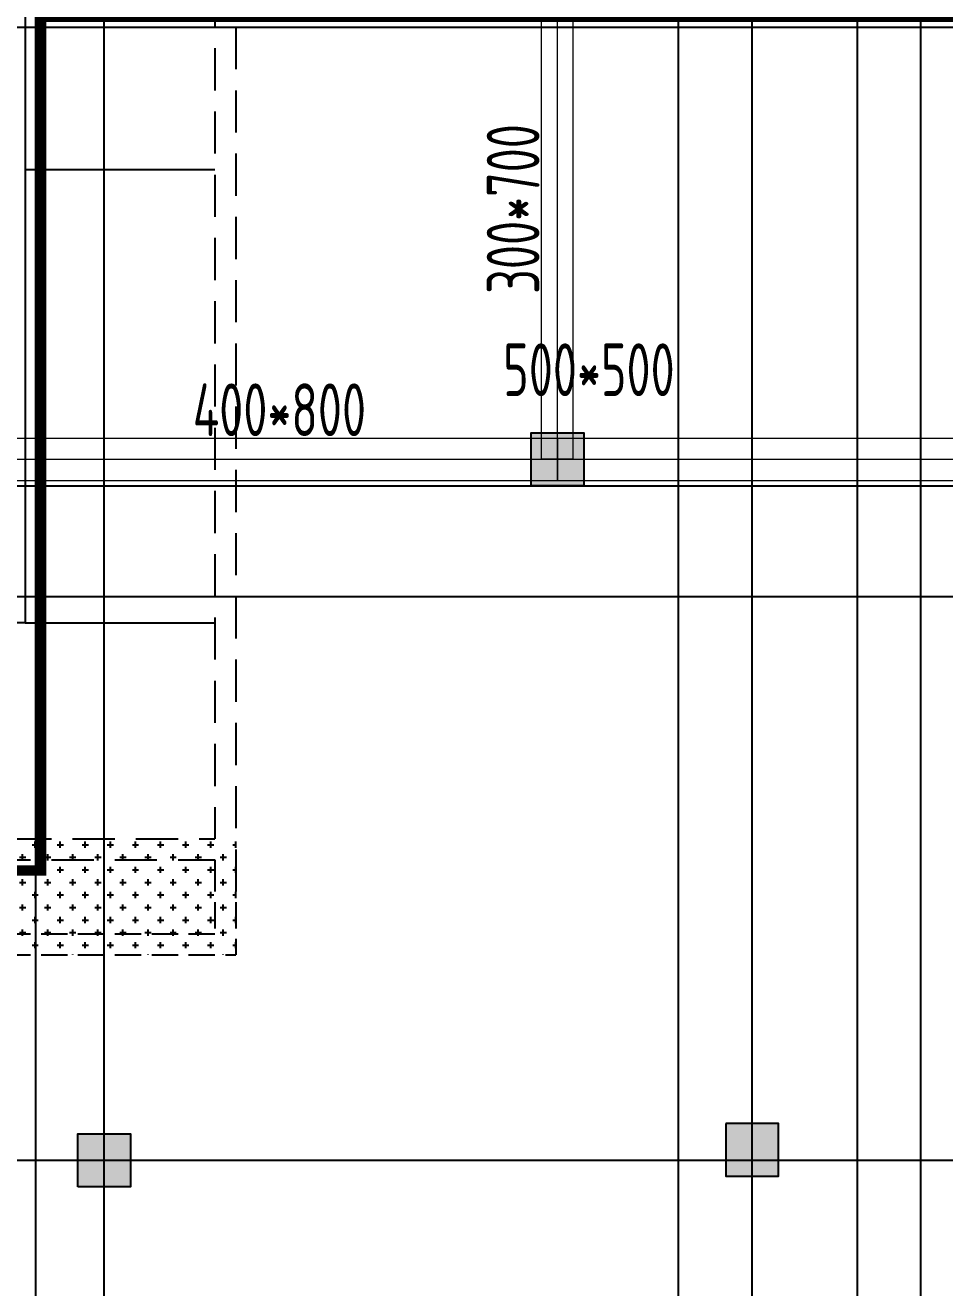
# Model space of a CAD drawing. Extents: x 369444 to 684549, y -549309 to 575337.
# Drawn here: x 436174 to 444901, y 330048 to 342025 of the extents above; entities that cross this region are included whole.
import ezdxf

# ---------------------------------------------------------------- set-up
doc = ezdxf.new("R2010")
doc.units = 0
doc.header["$LTSCALE"] = 1000
doc.header["$MEASUREMENT"] = 0
doc.linetypes.add('__DASH', pattern=[0.35, 0.25, -0.1])
doc.linetypes.add('_DASH', pattern=[0.6, 0.4, -0.2])
for name, color, linetype, lineweight, true_color in [('-1-0-1', 7, 'Continuous', 0, 0xc0c0c0), ('-1-1-2', 7, 'Continuous', 0, 0xc0c0c0), ('-2-0-1', 1, 'Continuous', 0, 0xff0000), ('-2-1-2', 9, 'Continuous', 0, 0x808080), ('11-6-1', 2, 'Continuous', 0, 0xffff00), ('11-6-2', 2, 'Continuous', 0, 0xffff00), ('11-6-5', 2, 'Continuous', 0, 0xffff00), ('12-6-1', 4, 'Continuous', 0, 0x00ffff), ('12-6-2', 4, 'Continuous', 0, 0x00ffff), ('12-6-5', 4, 'Continuous', 0, 0x00ffff)]:
    doc.layers.add(name, color=color, linetype=linetype, lineweight=lineweight, true_color=true_color)
for name, color, linetype in [('COLUMN', 9, 'Continuous'), ('DIM_SYMB', 3, 'Continuous'), ('DOTE', 1, 'Continuous'), ('HATCH_通用填充', 8, 'Continuous'), ('WALL', 9, 'Continuous'), ('防火分区线', 7, 'Continuous')]:
    doc.layers.add(name, color=color, linetype=linetype)
doc.styles.add('yjkcad', font='yjkeng.shx', dxfattribs={"width": 0.7, "height": 250, "bigfont": 'yjkchn.shx'})

# ---------------------------------------------------------------- blocks, each defined once
blk = doc.blocks.new('column500')
h = blk.add_hatch(color=0)
h.dxf.hatch_style = 1
h.paths.add_polyline_path([(-216381, -381440), (-215881, -381440), (-215881, -380940), (-216381, -380940)])
at = {"color": 0}
blk.add_lwpolyline([(-216381, -381440), (-215881, -381440), (-215881, -380940), (-216381, -380940)], close=True, dxfattribs=at)

msp = doc.modelspace()

# ---------------------------------------------------------------- hatches: boundary and pattern name
at = {"layer": 'HATCH_通用填充'}
h = msp.add_hatch(dxfattribs=at)
h.set_pattern_fill('CROSS', color=256, scale=75)
h.set_pattern_definition([(0, (238475.73, 555587.86), (119.0625, 119.0625), [59.53125, -178.59375]), (90, (238505.49, 555558.09), (-119.0625, 119.0625), [59.53125, -178.59375])])
h.paths.add_polyline_path([(430724.5, 334307), (430724.5, 333207), (438174.5, 333207), (438174.5, 334307)])

# ---------------------------------------------------------------- linework, layer by layer
at = {"layer": '-1-0-1', "color": 0}
msp.add_point((441224.3, 337907.1, -3600), dxfattribs=at)
at = {"layer": '-1-1-2', "color": 0}
msp.add_line((441224.3, 337907.1, -3600), (441224.3, 337907.1), dxfattribs=at)
at = {"layer": '-2-0-1', "color": 0}
for p, q in [((441224.3, 337907.1, -3600), (441224.3, 342657.1, -3600)), ((435949.4, 337907.1, -3600), (441224.3, 337907.1, -3600)), ((441224.3, 337907.1, -3600), (451624.3, 337907.1, -3600))]:
    msp.add_line(p, q, dxfattribs=at)
at = {"layer": '-2-1-2', "color": 0}
for p, q in [((441224.3, 337907.1), (441224.3, 342657.1)), ((435949.4, 337907.1), (441224.3, 337907.1)), ((441224.3, 337907.1), (451624.3, 337907.1))]:
    msp.add_line(p, q, dxfattribs=at)
at = {"color": 2}
for p, q in [((436174.5, 340657), (437974.5, 340657)), ((436174.5, 336357), (437974.5, 336357))]:
    msp.add_line(p, q, dxfattribs=at)
at = {"layer": '11-6-1', "color": 0}
for p, q in [((440974.3, 338157.1), (440974.3, 337657.1)), ((441474.3, 338157.1), (440974.3, 338157.1)), ((440974.3, 338157.1, -3600), (440974.3, 337657.1, -3600)), ((441474.3, 338157.1, -3600), (440974.3, 338157.1, -3600)), ((440974.3, 338157.1, -3600), (440974.3, 338157.1)), ((441474.3, 337657.1), (441474.3, 338157.1)), ((441474.3, 337657.1, -3600), (441474.3, 338157.1, -3600)), ((441474.3, 338157.1, -3600), (441474.3, 338157.1)), ((440974.3, 337657.1), (441474.3, 337657.1)), ((440974.3, 337657.1, -3600), (441474.3, 337657.1, -3600)), ((440974.3, 337657.1, -3600), (440974.3, 337657.1)), ((441474.3, 337657.1, -3600), (441474.3, 337657.1))]:
    msp.add_line(p, q, dxfattribs=at)
at = {"layer": '11-6-2', "color": 0}
msp.add_line((441224.3, 337907.1, -3600), (441224.3, 337907.1), dxfattribs=at)
at = {"layer": '12-6-1', "color": 0}
for p, q in [((441074.3, 337907.1), (441074.3, 342657.1)), ((441074.3, 337907.1, -700), (441074.3, 342657.1, -700)), ((441374.3, 337907.1), (441374.3, 342657.1)), ((441374.3, 337907.1, -700), (441374.3, 342657.1, -700)), ((435949.4, 338107.1), (441224.3, 338107.1)), ((435949.4, 338107.1, -800), (441224.3, 338107.1, -800)), ((441224.3, 338107.1), (441224.3, 337707.1)), ((441224.3, 338107.1, -800), (441224.3, 338107.1)), ((441224.3, 337707.1, -800), (441224.3, 338107.1, -800)), ((441224.3, 338107.1), (441224.3, 337707.1)), ((441224.3, 338107.1, -800), (441224.3, 338107.1)), ((441224.3, 337707.1, -800), (441224.3, 338107.1, -800)), ((441224.3, 338107.1), (451624.3, 338107.1)), ((441224.3, 338107.1, -800), (451624.3, 338107.1, -800)), ((441074.3, 337907.1), (441374.3, 337907.1)), ((441074.3, 337907.1, -700), (441074.3, 337907.1)), ((441374.3, 337907.1, -700), (441074.3, 337907.1, -700)), ((441374.3, 337907.1), (441374.3, 337907.1, -700)), ((435949.4, 337707.1), (441224.3, 337707.1)), ((435949.4, 337707.1, -800), (441224.3, 337707.1, -800)), ((441224.3, 337707.1), (441224.3, 337707.1, -800)), ((441224.3, 337707.1), (441224.3, 337707.1, -800)), ((441224.3, 337707.1), (451624.3, 337707.1)), ((441224.3, 337707.1, -800), (451624.3, 337707.1, -800))]:
    msp.add_line(p, q, dxfattribs=at)
at = {"layer": '12-6-2', "color": 0}
for p, q in [((441224.3, 337907.1), (441224.3, 342657.1)), ((435949.4, 337907.1), (441224.3, 337907.1)), ((441224.3, 337907.1), (451624.3, 337907.1))]:
    msp.add_line(p, q, dxfattribs=at)
at = {"layer": 'DIM_SYMB', "color": 3}
msp.add_lwpolyline([(430874.5, 343822.4, 0, 0, 0), (430874.5, 335607, 0, 0, 0), (434824.5, 335607, 0, 0, 0), (434824.5, 348157, 0, 0, 0), (437024.5, 348157, 0, 0, 0), (437024.5, 341257, 80, 0, 0), (437024.5, 340957, 0, 0, 0)], format="xyseb", dxfattribs=at)
at = {"layer": 'DOTE', "color": 8}
for p, q in [((436274.5, 59364.2), (436274.5, 476704.8)), ((436924.5, 59364.2), (436924.5, 476704.8)), ((442374.5, 261807), (442374.5, 476704.8)), ((443074.5, 59364.2), (443074.5, 476704.8)), ((444074.5, 261807), (444074.5, 476704.8)), ((444674.5, 261807), (444674.5, 476704.8))]:
    msp.add_line(p, q, dxfattribs=at)
at = {"layer": 'DOTE', "color": 8, "lineweight": -2}
for p, q in [((377844.4, 342007), (624570.9, 342007)), ((377844.4, 337657), (624570.9, 337657)), ((377844.4, 336607), (624570.9, 336607)), ((377844.4, 331257), (624570.9, 331257))]:
    msp.add_line(p, q, dxfattribs=at)
at = {"layer": 'WALL', "linetype": '_DASH'}
for p, q in [((438174.5, 349207), (438174.5, 334207)), ((437974.5, 349007), (437974.5, 334307)), ((429424.5, 334307), (437974.5, 334307)), ((429224.5, 334107), (437974.5, 334107))]:
    msp.add_line(p, q, dxfattribs=at)
at = {"layer": 'WALL'}
for p, q in [((436174.5, 346907), (436174.5, 336357)), ((436174.5, 336357), (435974.5, 336357)), ((438174.5, 334207), (438174.5, 334057)), ((437974.5, 334107), (437974.5, 334057))]:
    msp.add_line(p, q, dxfattribs=at)
at = {"layer": 'WALL', "linetype": '__DASH'}
for p, q in [((437974.5, 334057), (437974.5, 333407)), ((438174.5, 334057), (438174.5, 333207)), ((430724.5, 333407), (437974.5, 333407)), ((430724.5, 333207), (438174.5, 333207))]:
    msp.add_line(p, q, dxfattribs=at)
at = {"layer": '防火分区线', "linetype": '__DASH', "lineweight": -2, "ltscale": 8, "const_width": 100}
msp.add_lwpolyline([(450574.5, 298706.2), (450574.5, 314207), (441974.5, 314207), (441974.5, 319657), (442774.5, 319657), (442774.5, 321556.9), (442574.5, 321556.9), (442574.5, 325359.4), (446374.5, 325356.7), (446374.5, 324507), (448574.5, 324507), (448574.5, 326107), (451074.5, 326107), (451074.5, 342107), (436324.5, 342107), (436324.5, 334006.9), (431024.5, 334006.9), (431024.5, 331256.9), (396374.5, 331256.9)], dxfattribs=at)

# ---------------------------------------------------------------- block references
at = {"layer": 'COLUMN', "color": 8, "xscale": -1, "rotation": 270}
for p in [(822414.4, 554037.9), (818114.4, 547387.9)]:
    msp.add_blockref('column500', p, dxfattribs=at)
at = {"layer": 'COLUMN', "color": 8, "rotation": 270}
msp.add_blockref('column500', (824264.4, 115226.1), dxfattribs=at)

# ---------------------------------------------------------------- texts
at = {"layer": '11-6-5', "color": 0, "insert": (441524.3, 338507.1, -3600), "char_height": 500, "attachment_point": 8, "style": 'yjkcad'}
msp.add_mtext('500*500', dxfattribs=at)
at = {"layer": '12-6-5', "color": 0, "insert": (441054.3, 340282.1), "char_height": 500, "attachment_point": 8, "rotation": 90, "style": 'yjkcad'}
msp.add_mtext('300*700', dxfattribs=at)
at = {"layer": '12-6-5', "color": 0, "insert": (438586.8, 338127.1), "char_height": 500, "attachment_point": 8, "style": 'yjkcad'}
msp.add_mtext('400*800', dxfattribs=at)

doc.saveas('drawing.dxf')
